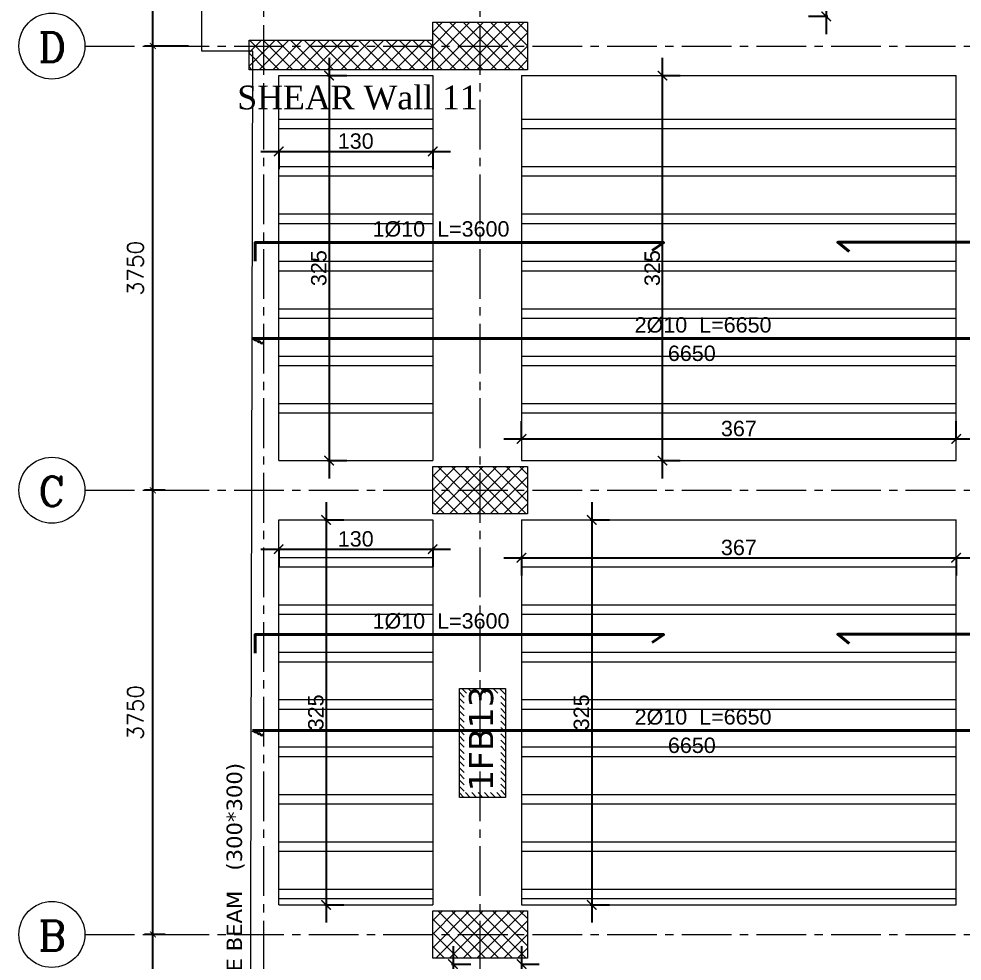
# Model space of a CAD drawing. Header units: inches. Extents: x -26151 to 62940, y -10194 to 246332.
# Drawn here: x 14487 to 15284, y 117429 to 118224 of the extents above; entities that cross this region are included whole.
import ezdxf

# ---------------------------------------------------------------- set-up
doc = ezdxf.new("R2010")
doc.units = ezdxf.units.IN
doc.header["$LTSCALE"] = 0.7
doc.header["$MEASUREMENT"] = 0
for name, pattern in [('ACAD_ISO10W100', [18, 12, -3, 0, -3]), ('CENTER2', [1.125, 0.75, -0.125, 0.125, -0.125]), ('DASHED2', [0.375, 0.25, -0.125])]:
    doc.linetypes.add(name, pattern=pattern)
doc.layers.get('0').update_dxf_attribs({"lineweight": 13})
doc.layers.get('Defpoints').update_dxf_attribs({"lineweight": 5})
for name, color, linetype, lineweight in [('axis', 254, 'ACAD_ISO10W100', 9), ('BEAM', 5, 'Continuous', 0), ('COLUMN', 4, 'Continuous', 20), ('dim', 1, 'Continuous', 25), ('hach', 9, 'Continuous', 9), ('hach 1', 254, 'Continuous', 9), ('hatch', 9, 'Continuous', 9), ('TEXT', 3, 'Continuous', 25), ('top renforcment', 7, 'Continuous', 40)]:
    doc.layers.add(name, color=color, linetype=linetype, lineweight=lineweight)
doc.styles.add('100', font='romans.shx', dxfattribs={"height": 13.5})
doc.styles.add('GENERATED_STYLE_4', font='verdanai.ttf')
doc.styles.add('QW', font='times.ttf', dxfattribs={"height": 15})
doc.styles.add('romanc', font='verdana.ttf', dxfattribs={"height": 250})
doc.styles.get("Standard").update_dxf_attribs({"font": 'arial.ttf', "height": 13})
doc.dimstyles.new('abr100', dxfattribs={"dimtxt": 15, "dimasz": 5, "dimexe": 7, "dimexo": 7, "dimgap": 8, "dimtad": 1, "dimdec": 0, "dimlfac": 10, "dimzin": 4, "dimdsep": 46, "dimtxsty": '100', "dimblk": 'ARCHTICK', "dimcen": 0.09, "dimdle": 7, "dimclrd": 1, "dimclre": 8, "dimclrt": 2, "dimadec": 0, "dimazin": 1, "dimtfac": 1, "dimtdec": 0, "dimtix": 1, "dimtofl": 0, "dimtmove": 0, "dimatfit": 3, "dimldrblk": 'ARCHTICK', "dimfxl": 0, "dimtolj": 1, "dimtzin": 0, "dimlwd": -1, "dimlwe": -1, "dimarcsym": 0})
doc.dimstyles.get("Standard").update_dxf_attribs({"dimtxt": 13, "dimasz": 5, "dimexe": 0.18, "dimexo": 0.0625, "dimgap": 6, "dimtad": 1, "dimdec": 0, "dimlfac": 10, "dimzin": 0, "dimdsep": 46, "dimtxsty": 'Standard', "dimblk": 'ARCHTICK', "dimcen": 0.09, "dimse1": 1, "dimse2": 1, "dimclrd": 1, "dimclre": 7, "dimclrt": 3, "dimadec": 0, "dimazin": 0, "dimtfac": 1, "dimtdec": 0, "dimtix": 1, "dimtofl": 0, "dimtmove": 0, "dimatfit": 3, "dimldrblk": 'ARCHTICK', "dimfxl": 0, "dimtolj": 1, "dimtzin": 0, "dimarcsym": 0})
doc.dimstyles.new('STANDARD$0', dxfattribs={"dimscale": 0, "dimtxt": 50, "dimasz": 8, "dimexe": 15, "dimexo": 0.0625, "dimgap": 2, "dimtad": 1, "dimdec": 0, "dimzin": 0, "dimdsep": 46, "dimtxsty": 'Standard', "dimblk1": 'ARCHTICK', "dimblk2": 'ARCHTICK', "dimsah": 1, "dimcen": 0.09, "dimdle": 15, "dimclrd": 3, "dimclre": 3, "dimclrt": 3, "dimazin": 0, "dimtfac": 1, "dimtdec": 0, "dimtofl": 0, "dimtmove": 1, "dimatfit": 3, "dimldrblk": 'ARCHTICK', "dimfxl": 0, "dimtolj": 1, "dimtzin": 0, "dimarcsym": 0})

# ---------------------------------------------------------------- blocks, each defined once
blk = doc.blocks.new('_ArchTick')
at = {"color": 0, "linetype": 'ByBlock', "lineweight": 0, "const_width": 0.15}
blk.add_lwpolyline([(-0.5, -0.5), (0.5, 0.5)], dxfattribs=at)
blk = doc.blocks.new('*D315')
at = {"layer": 'Defpoints', "color": 0, "transparency": 16777216}
for p in [(14600.33, 117451.08), (14617.63, 117451.08), (14632.69, 116916.08)]:
    blk.add_point(p, dxfattribs=at)
at = {"layer": 'dim', "color": 1, "transparency": 16777216}
blk.add_line((14600.33, 116909.08), (14600.33, 117458.08), dxfattribs=at)
at = {"layer": 'dim', "color": 8, "transparency": 16777216}
for p, q in [((14610.63, 117451.08), (14593.33, 117451.08)), ((14625.69, 116916.08), (14593.33, 116916.08))]:
    blk.add_line(p, q, dxfattribs=at)
at = {"layer": 'dim', "color": 1, "transparency": 16777216, "xscale": 5, "yscale": 5, "zscale": 5}
for p, rotation in [((14600.33, 117451.08), 90), ((14600.33, 116916.08), 270)]:
    blk.add_blockref('_ArchTick', p, dxfattribs=dict(at, rotation=rotation))
at = {"layer": 'dim', "color": 2, "transparency": 16777216, "insert": (14585.58, 117183.58), "char_height": 13.5, "attachment_point": 5, "rotation": 90, "style": '100'}
blk.add_mtext('\\A1;5350', dxfattribs=at)
blk = doc.blocks.new('*D316')
at = {"layer": 'Defpoints', "color": 0, "transparency": 16777216}
for p in [(14600.33, 117826.08), (14617.63, 117826.08), (14617.63, 117451.08)]:
    blk.add_point(p, dxfattribs=at)
at = {"layer": 'dim', "color": 1, "transparency": 16777216}
blk.add_line((14600.33, 117444.08), (14600.33, 117833.08), dxfattribs=at)
at = {"layer": 'dim', "color": 8, "transparency": 16777216}
for p, q in [((14610.63, 117826.08), (14593.33, 117826.08)), ((14610.63, 117451.08), (14593.33, 117451.08))]:
    blk.add_line(p, q, dxfattribs=at)
at = {"layer": 'dim', "color": 1, "transparency": 16777216, "xscale": 5, "yscale": 5, "zscale": 5}
for p, rotation in [((14600.33, 117826.08), 90), ((14600.33, 117451.08), 270)]:
    blk.add_blockref('_ArchTick', p, dxfattribs=dict(at, rotation=rotation))
at = {"layer": 'dim', "color": 2, "transparency": 16777216, "insert": (14585.58, 117638.58), "char_height": 13.5, "attachment_point": 5, "rotation": 90, "style": '100'}
blk.add_mtext('\\A1;3750', dxfattribs=at)
blk = doc.blocks.new('*D317')
at = {"layer": 'Defpoints', "color": 0, "transparency": 16777216}
for p in [(14600.33, 118201.08), (14637.54, 118201.08), (14617.63, 117826.08)]:
    blk.add_point(p, dxfattribs=at)
at = {"layer": 'dim', "color": 1, "transparency": 16777216}
blk.add_line((14600.33, 117819.08), (14600.33, 118208.08), dxfattribs=at)
at = {"layer": 'dim', "color": 8, "transparency": 16777216}
for p, q in [((14630.54, 118201.08), (14593.33, 118201.08)), ((14610.63, 117826.08), (14593.33, 117826.08))]:
    blk.add_line(p, q, dxfattribs=at)
at = {"layer": 'dim', "color": 1, "transparency": 16777216, "xscale": 5, "yscale": 5, "zscale": 5}
for p, rotation in [((14600.33, 118201.08), 90), ((14600.33, 117826.08), 270)]:
    blk.add_blockref('_ArchTick', p, dxfattribs=dict(at, rotation=rotation))
at = {"layer": 'dim', "color": 2, "transparency": 16777216, "insert": (14585.58, 118013.58), "char_height": 13.5, "attachment_point": 5, "rotation": 90, "style": '100'}
blk.add_mtext('\\A1;3750', dxfattribs=at)
blk = doc.blocks.new('*D318')
at = {"layer": 'Defpoints', "color": 0, "transparency": 16777216}
for p in [(14600.33, 118601.08), (14637.54, 118601.08), (14637.54, 118201.08)]:
    blk.add_point(p, dxfattribs=at)
at = {"layer": 'dim', "color": 1, "transparency": 16777216}
blk.add_line((14600.33, 118194.08), (14600.33, 118608.08), dxfattribs=at)
at = {"layer": 'dim', "color": 8, "transparency": 16777216}
for p, q in [((14630.54, 118601.08), (14593.33, 118601.08)), ((14630.54, 118201.08), (14593.33, 118201.08))]:
    blk.add_line(p, q, dxfattribs=at)
at = {"layer": 'dim', "color": 1, "transparency": 16777216, "xscale": 5, "yscale": 5, "zscale": 5}
for p, rotation in [((14600.33, 118601.08), 90), ((14600.33, 118201.08), 270)]:
    blk.add_blockref('_ArchTick', p, dxfattribs=dict(at, rotation=rotation))
at = {"layer": 'dim', "color": 2, "transparency": 16777216, "insert": (14585.58, 118401.08), "char_height": 13.5, "attachment_point": 5, "rotation": 90, "style": '100'}
blk.add_mtext('\\A1;4000', dxfattribs=at)
blk = doc.blocks.new('*D365')
at = {"layer": 'Defpoints', "color": 0, "transparency": 16777216}
for p in [(14684.62, 117928.97, -19467.64), (15349.61, 117928.97, -59863.02), (15349.61, 117928.97)]:
    blk.add_point(p, dxfattribs=at)
at = {"layer": 'TEXT', "color": 3, "transparency": 16777216, "insert": (15055.38, 117941.61), "char_height": 13, "attachment_point": 5}
blk.add_mtext('\\A1;6650', dxfattribs=at)
blk = doc.blocks.new('*D366')
at = {"layer": 'Defpoints', "color": 0, "transparency": 16777216}
for p in [(14684.58, 117954.14), (15349.61, 117954.14, -19467.64), (15349.61, 117952.44)]:
    blk.add_point(p, dxfattribs=at)
at = {"layer": 'TEXT', "color": 3, "transparency": 16777216, "insert": (15064.88, 117965.44), "char_height": 13, "attachment_point": 5}
blk.add_mtext('\\A1;2%%C10  L=6650', dxfattribs=at)
blk = doc.blocks.new('*D372')
at = {"layer": 'Defpoints', "color": 0, "transparency": 16777216}
for p in [(15178.62, 118035.37), (15543.62, 118035.37), (15543.62, 118033.67)]:
    blk.add_point(p, dxfattribs=at)
at = {"layer": 'TEXT', "color": 3, "transparency": 16777216, "insert": (15360, 118046.67), "char_height": 13, "attachment_point": 5}
blk.add_mtext('\\A1;1%%C10 L=3650', dxfattribs=at)
blk = doc.blocks.new('*D375')
at = {"layer": 'Defpoints', "color": 0, "transparency": 16777216}
for p in [(14671.58, 118035.14), (14671.58, 118033.45), (15031.62, 118035.14, 13009.85)]:
    blk.add_point(p, dxfattribs=at)
at = {"layer": 'TEXT', "color": 3, "transparency": 16777216, "insert": (14843.61, 118046.45), "char_height": 13, "attachment_point": 5}
blk.add_mtext('\\A1;1%%C10  L=3600', dxfattribs=at)
blk = doc.blocks.new('*D385')
at = {"layer": 'Defpoints', "color": 0, "transparency": 16777216}
for p in [(14684.62, 117598.06, -19467.64), (15349.61, 117598.06, -59863.02), (15349.61, 117598.06)]:
    blk.add_point(p, dxfattribs=at)
at = {"layer": 'TEXT', "color": 3, "transparency": 16777216, "insert": (15055.38, 117610.7), "char_height": 13, "attachment_point": 5}
blk.add_mtext('\\A1;6650', dxfattribs=at)
blk = doc.blocks.new('*D386')
at = {"layer": 'Defpoints', "color": 0, "transparency": 16777216}
for p in [(14684.58, 117623.22), (15349.61, 117623.22, -19467.64), (15349.61, 117621.53)]:
    blk.add_point(p, dxfattribs=at)
at = {"layer": 'TEXT', "color": 3, "transparency": 16777216, "insert": (15064.88, 117634.53), "char_height": 13, "attachment_point": 5}
blk.add_mtext('\\A1;2%%C10  L=6650', dxfattribs=at)
blk = doc.blocks.new('*D392')
at = {"layer": 'Defpoints', "color": 0, "transparency": 16777216}
for p in [(15178.62, 117704.45), (15543.62, 117704.45), (15543.62, 117702.76)]:
    blk.add_point(p, dxfattribs=at)
at = {"layer": 'TEXT', "color": 3, "transparency": 16777216, "insert": (15360, 117715.76), "char_height": 13, "attachment_point": 5}
blk.add_mtext('\\A1;1%%C10 L=3650', dxfattribs=at)
blk = doc.blocks.new('*D395')
at = {"layer": 'Defpoints', "color": 0, "transparency": 16777216}
for p in [(14671.58, 117704.23), (15031.62, 117704.23, 13009.85), (14671.58, 117702.53)]:
    blk.add_point(p, dxfattribs=at)
at = {"layer": 'TEXT', "color": 3, "transparency": 16777216, "insert": (14843.61, 117715.53), "char_height": 13, "attachment_point": 5}
blk.add_mtext('\\A1;1%%C10  L=3600', dxfattribs=at)
blk = doc.blocks.new('*D2239')
at = {"layer": 'Defpoints', "color": 0, "transparency": 16777216}
for p in [(14911.61, 117426.08), (14911.61, 116941.08), (15278.61, 116941.08)]:
    blk.add_point(p, dxfattribs=at)
at = {"layer": 'hach', "color": 3, "lineweight": -2, "transparency": 16777216}
for p, q in [((14911.61, 117441.08), (14911.61, 116926.08)), ((14911.61, 117426.08), (14926.61, 117426.08)), ((14912.86, 116941.08), (14896.61, 116941.08))]:
    blk.add_line(p, q, dxfattribs=at)
at = {"layer": 'hach', "color": 3, "lineweight": -2, "transparency": 16777216, "xscale": 8, "yscale": 8, "zscale": 8}
for p, rotation in [((14911.61, 117426.08), 90), ((14911.61, 116941.08), 270)]:
    blk.add_blockref('_ArchTick', p, dxfattribs=dict(at, rotation=rotation))
at = {"layer": 'hach', "color": 3, "transparency": 16777216, "insert": (14902.98, 117183.58), "char_height": 13, "attachment_point": 5, "rotation": 90}
blk.add_mtext('\\A1;485', dxfattribs=at)
blk = doc.blocks.new('*D2248')
at = {"layer": 'Defpoints', "color": 0, "transparency": 16777216}
for p in [(14911.61, 118176.08), (15030.66, 118176.08), (14911.61, 117851.08)]:
    blk.add_point(p, dxfattribs=at)
at = {"layer": 'hach', "color": 3, "lineweight": -2, "transparency": 16777216}
for p, q in [((15030.66, 117836.08), (15030.66, 118191.08)), ((15029.41, 118176.08), (15045.66, 118176.08)), ((15029.41, 117851.08), (15045.66, 117851.08))]:
    blk.add_line(p, q, dxfattribs=at)
at = {"layer": 'hach', "color": 3, "lineweight": -2, "transparency": 16777216, "xscale": 8, "yscale": 8, "zscale": 8}
for p, rotation in [((15030.66, 118176.08), 90), ((15030.66, 117851.08), 270)]:
    blk.add_blockref('_ArchTick', p, dxfattribs=dict(at, rotation=rotation))
at = {"layer": 'hach', "color": 3, "transparency": 16777216, "insert": (15022.02, 118013.58), "char_height": 13, "attachment_point": 5, "rotation": 90}
blk.add_mtext('\\A1;325', dxfattribs=at)
blk = doc.blocks.new('*D2250')
at = {"layer": 'Defpoints', "color": 0, "transparency": 16777216}
for p in [(15278.61, 117869.47), (14911.61, 117851.08), (15278.61, 117851.08)]:
    blk.add_point(p, dxfattribs=at)
at = {"layer": 'hach', "color": 3, "lineweight": -2, "transparency": 16777216}
for p, q in [((14911.61, 117868.22), (14911.61, 117884.47)), ((15278.61, 117868.22), (15278.61, 117884.47)), ((14896.61, 117869.47), (15293.61, 117869.47))]:
    blk.add_line(p, q, dxfattribs=at)
at = {"layer": 'hach', "color": 3, "lineweight": -2, "transparency": 16777216, "xscale": 8, "yscale": 8, "zscale": 8, "rotation": 180}
blk.add_blockref('_ArchTick', (14911.61, 117869.47), dxfattribs=at)
at = {"layer": 'hach', "color": 3, "lineweight": -2, "transparency": 16777216, "xscale": 8, "yscale": 8, "zscale": 8}
blk.add_blockref('_ArchTick', (15278.61, 117869.47), dxfattribs=at)
at = {"layer": 'hach', "color": 3, "transparency": 16777216, "insert": (15095.11, 117878.11), "char_height": 13, "attachment_point": 5}
blk.add_mtext('\\A1;367', dxfattribs=at)
blk = doc.blocks.new('*D2251')
at = {"layer": 'Defpoints', "color": 0, "transparency": 16777216}
for p in [(15278.61, 118382.37), (15168.9, 118226.08), (15278.61, 118226.08)]:
    blk.add_point(p, dxfattribs=at)
at = {"layer": 'hach', "color": 3, "lineweight": -2, "transparency": 16777216}
for p, q in [((15168.9, 118397.37), (15168.9, 118211.08)), ((15170.15, 118382.37), (15153.9, 118382.37)), ((15170.15, 118226.08), (15153.9, 118226.08))]:
    blk.add_line(p, q, dxfattribs=at)
at = {"layer": 'hach', "color": 3, "lineweight": -2, "transparency": 16777216, "xscale": 8, "yscale": 8, "zscale": 8}
for p, rotation in [((15168.9, 118382.37), 90), ((15168.9, 118226.08), 270)]:
    blk.add_blockref('_ArchTick', p, dxfattribs=dict(at, rotation=rotation))
at = {"layer": 'hach', "color": 3, "transparency": 16777216, "insert": (15160.26, 118304.23), "char_height": 13, "attachment_point": 5, "rotation": 90}
blk.add_mtext('\\A1;156', dxfattribs=at)
blk = doc.blocks.new('*D2284')
at = {"color": 3, "lineweight": -2, "transparency": 16777216}
for p, q in [((14691.61, 118112.13), (14851.61, 118112.13)), ((14706.61, 118113.38), (14706.61, 118097.13)), ((14836.61, 118113.38), (14836.61, 118097.13))]:
    blk.add_line(p, q, dxfattribs=at)
at = {"layer": 'Defpoints', "color": 0, "transparency": 16777216}
for p in [(14706.61, 118176.08), (14836.61, 118176.08), (14836.61, 118112.13)]:
    blk.add_point(p, dxfattribs=at)
at = {"color": 3, "lineweight": -2, "transparency": 16777216, "xscale": 8, "yscale": 8, "zscale": 8, "rotation": 180}
blk.add_blockref('_ArchTick', (14706.61, 118112.13), dxfattribs=at)
at = {"color": 3, "lineweight": -2, "transparency": 16777216, "xscale": 8, "yscale": 8, "zscale": 8}
blk.add_blockref('_ArchTick', (14836.61, 118112.13), dxfattribs=at)
at = {"color": 3, "transparency": 16777216, "insert": (14771.61, 118120.77), "char_height": 13, "attachment_point": 5}
blk.add_mtext('\\A1;130', dxfattribs=at)
blk = doc.blocks.new('*D2285')
at = {"color": 3, "lineweight": -2, "transparency": 16777216}
for p, q in [((14749.12, 118191.08), (14749.12, 117836.08)), ((14747.87, 118176.08), (14764.12, 118176.08)), ((14747.87, 117851.08), (14764.12, 117851.08))]:
    blk.add_line(p, q, dxfattribs=at)
at = {"layer": 'Defpoints', "color": 0, "transparency": 16777216}
for p in [(14706.61, 118176.08), (14706.61, 117851.08), (14749.12, 117851.08)]:
    blk.add_point(p, dxfattribs=at)
at = {"color": 3, "lineweight": -2, "transparency": 16777216, "xscale": 8, "yscale": 8, "zscale": 8}
for p, rotation in [((14749.12, 118176.08), 90), ((14749.12, 117851.08), 270)]:
    blk.add_blockref('_ArchTick', p, dxfattribs=dict(at, rotation=rotation))
at = {"color": 3, "transparency": 16777216, "insert": (14740.48, 118013.58), "char_height": 13, "attachment_point": 5, "rotation": 90}
blk.add_mtext('\\A1;325', dxfattribs=at)
blk = doc.blocks.new('*D2286')
at = {"color": 3, "lineweight": -2, "transparency": 16777216}
for p, q in [((14691.61, 117776.3), (14851.61, 117776.3)), ((14706.61, 117777.55), (14706.61, 117761.3)), ((14836.61, 117777.55), (14836.61, 117761.3))]:
    blk.add_line(p, q, dxfattribs=at)
at = {"layer": 'Defpoints', "color": 0, "transparency": 16777216}
for p in [(14706.61, 117801.08), (14836.61, 117801.08), (14836.61, 117776.3)]:
    blk.add_point(p, dxfattribs=at)
at = {"color": 3, "lineweight": -2, "transparency": 16777216, "xscale": 8, "yscale": 8, "zscale": 8, "rotation": 180}
blk.add_blockref('_ArchTick', (14706.61, 117776.3), dxfattribs=at)
at = {"color": 3, "lineweight": -2, "transparency": 16777216, "xscale": 8, "yscale": 8, "zscale": 8}
blk.add_blockref('_ArchTick', (14836.61, 117776.3), dxfattribs=at)
at = {"color": 3, "transparency": 16777216, "insert": (14771.61, 117784.94), "char_height": 13, "attachment_point": 5}
blk.add_mtext('\\A1;130', dxfattribs=at)
blk = doc.blocks.new('*D2287')
at = {"color": 3, "lineweight": -2, "transparency": 16777216}
for p, q in [((14746.64, 117816.08), (14746.64, 117461.08)), ((14745.39, 117801.08), (14761.64, 117801.08)), ((14745.39, 117476.08), (14761.64, 117476.08))]:
    blk.add_line(p, q, dxfattribs=at)
at = {"layer": 'Defpoints', "color": 0, "transparency": 16777216}
for p in [(14706.61, 117801.08), (14706.61, 117476.08), (14746.64, 117476.08)]:
    blk.add_point(p, dxfattribs=at)
at = {"color": 3, "lineweight": -2, "transparency": 16777216, "xscale": 8, "yscale": 8, "zscale": 8}
for p, rotation in [((14746.64, 117801.08), 90), ((14746.64, 117476.08), 270)]:
    blk.add_blockref('_ArchTick', p, dxfattribs=dict(at, rotation=rotation))
at = {"color": 3, "transparency": 16777216, "insert": (14738, 117638.58), "char_height": 13, "attachment_point": 5, "rotation": 90}
blk.add_mtext('\\A1;325', dxfattribs=at)
blk = doc.blocks.new('*D2288')
at = {"color": 3, "lineweight": -2, "transparency": 16777216}
for p, q in [((14853.78, 117441.08), (14853.78, 116926.08)), ((14852.53, 117426.08), (14868.78, 117426.08)), ((14852.53, 116941.08), (14868.78, 116941.08))]:
    blk.add_line(p, q, dxfattribs=at)
at = {"layer": 'Defpoints', "color": 0, "transparency": 16777216}
for p in [(14706.61, 117426.08), (14836.61, 116941.08), (14853.78, 116941.08)]:
    blk.add_point(p, dxfattribs=at)
at = {"color": 3, "lineweight": -2, "transparency": 16777216, "xscale": 8, "yscale": 8, "zscale": 8}
for p, rotation in [((14853.78, 117426.08), 90), ((14853.78, 116941.08), 270)]:
    blk.add_blockref('_ArchTick', p, dxfattribs=dict(at, rotation=rotation))
at = {"color": 3, "transparency": 16777216, "insert": (14845.14, 117183.58), "char_height": 13, "attachment_point": 5, "rotation": 90}
blk.add_mtext('\\A1;485', dxfattribs=at)
blk = doc.blocks.new('*D2324')
at = {"color": 3, "lineweight": -2, "transparency": 16777216}
for p, q in [((14896.61, 117769.08), (15293.61, 117769.08)), ((14911.61, 117770.33), (14911.61, 117754.08)), ((15278.61, 117770.33), (15278.61, 117754.08))]:
    blk.add_line(p, q, dxfattribs=at)
at = {"layer": 'Defpoints', "color": 0, "transparency": 16777216}
for p in [(14911.61, 117801.08), (15278.61, 117801.08), (15278.61, 117769.08)]:
    blk.add_point(p, dxfattribs=at)
at = {"color": 3, "lineweight": -2, "transparency": 16777216, "xscale": 8, "yscale": 8, "zscale": 8, "rotation": 180}
blk.add_blockref('_ArchTick', (14911.61, 117769.08), dxfattribs=at)
at = {"color": 3, "lineweight": -2, "transparency": 16777216, "xscale": 8, "yscale": 8, "zscale": 8}
blk.add_blockref('_ArchTick', (15278.61, 117769.08), dxfattribs=at)
at = {"color": 3, "transparency": 16777216, "insert": (15095.11, 117777.72), "char_height": 13, "attachment_point": 5}
blk.add_mtext('\\A1;367', dxfattribs=at)
blk = doc.blocks.new('*D2325')
at = {"color": 3, "lineweight": -2, "transparency": 16777216}
for p, q in [((14970.86, 117816.08), (14970.86, 117461.08)), ((14969.61, 117801.08), (14985.86, 117801.08)), ((14969.61, 117476.08), (14985.86, 117476.08))]:
    blk.add_line(p, q, dxfattribs=at)
at = {"layer": 'Defpoints', "color": 0, "transparency": 16777216}
for p in [(14911.61, 117801.08), (14911.61, 117476.08), (14970.86, 117476.08)]:
    blk.add_point(p, dxfattribs=at)
at = {"color": 3, "lineweight": -2, "transparency": 16777216, "xscale": 8, "yscale": 8, "zscale": 8}
for p, rotation in [((14970.86, 117801.08), 90), ((14970.86, 117476.08), 270)]:
    blk.add_blockref('_ArchTick', p, dxfattribs=dict(at, rotation=rotation))
at = {"color": 3, "transparency": 16777216, "insert": (14962.21, 117638.58), "char_height": 13, "attachment_point": 5, "rotation": 90}
blk.add_mtext('\\A1;325', dxfattribs=at)

msp = doc.modelspace()

# ---------------------------------------------------------------- hatches: boundary and pattern name
at = {"layer": 'hach 1', "linetype": 'ByBlock'}
h = msp.add_hatch(dxfattribs=at)
h.set_pattern_fill('ANSI31', color=256, scale=30, angle=90, style=0)
h.set_pattern_definition([(135, (134537.3443, 130024.238), (-2.65165043, -2.65165043), [])])
h.paths.add_polyline_path([(14859.18, 117658.79), (14859.18, 117566.84), (14898.18, 117566.84), (14898.18, 117658.79)])
h.paths.add_polyline_path([(14863.18, 117654.79), (14894.18, 117654.79), (14894.18, 117570.84), (14863.18, 117570.84)], flags=16)
at = {"layer": 'hatch', "ltscale": 0.5}
h = msp.add_hatch(dxfattribs=at)
h.set_pattern_fill('NET', color=256, scale=65, angle=45, style=0)
h.set_pattern_definition([(45, (-381907.079, -128534.149), (-5.7452426, 5.7452426), []), (135, (-381907.079, -128534.149), (-5.7452426, -5.7452426), [])])
h.paths.add_polyline_path([(14836.61, 118221.08), (14916.61, 118221.08), (14916.61, 118181.08), (14836.61, 118181.08)])
h = msp.add_hatch(dxfattribs=at)
h.set_pattern_fill('NET', color=256, scale=65, angle=45, style=0)
h.set_pattern_definition([(45, (-381907.079, -128534.149), (-5.7452426, 5.7452426), []), (135, (-381907.079, -128534.149), (-5.7452426, -5.7452426), [])])
edge = h.paths.add_edge_path()
edge.add_line((14836.61, 118181.08), (14681.61, 118181.08))
edge.add_line((14681.61, 118181.08), (14681.61, 118206.08))
edge.add_line((14681.61, 118206.08), (14836.61, 118206.08))
h = msp.add_hatch(dxfattribs=at)
h.set_pattern_fill('NET', color=256, scale=65, angle=45, style=0)
h.set_pattern_definition([(45, (-447683.579, -142587.6286), (-5.7452426, 5.7452426), []), (135, (-447683.579, -142587.6286), (-5.7452426, -5.7452426), [])])
h.paths.add_polyline_path([(14836.61, 117846.08), (14916.61, 117846.08), (14916.61, 117806.08), (14836.61, 117806.08)])
h = msp.add_hatch(dxfattribs=at)
h.set_pattern_fill('NET', color=256, scale=65, angle=45, style=0)
h.set_pattern_definition([(45, (-447683.579, -142962.6286), (-5.7452426, 5.7452426), []), (135, (-447683.579, -142962.6286), (-5.7452426, -5.7452426), [])])
h.paths.add_polyline_path([(14836.61, 117471.08), (14916.61, 117471.08), (14916.61, 117431.08), (14836.61, 117431.08)])

# ---------------------------------------------------------------- linework, layer by layer
at = {"lineweight": 20}
for centre in [(14515.06, 118201.08), (14515.06, 117826.08), (14515.06, 117451.08)]:
    msp.add_ellipse(centre, major_axis=(-0.02, 27.86), ratio=1, start_param=4.711847, end_param=10.995032, dxfattribs=at)
at = {"layer": 'axis', "linetype": 'CENTER2', "ltscale": 80}
for p, q in [((14694.11, 116601.69), (14694.11, 119991.98)), ((14876.61, 116601.69), (14876.61, 119991.98)), ((14542.92, 118201.08), (16724.22, 118201.08)), ((14542.92, 117826.08), (16724.22, 117826.08)), ((14542.92, 117451.08), (16724.22, 117451.08))]:
    msp.add_line(p, q, dxfattribs=at)
at = {"layer": 'BEAM', "linetype": 'Continuous'}
for p, q in [((14706.61, 117851.08), (14706.61, 118176.08)), ((14706.61, 118176.08), (14836.61, 118176.08)), ((14836.61, 118176.08), (14836.61, 117851.08)), ((14911.61, 118176.08), (14911.61, 117851.08)), ((14911.61, 118176.08), (15278.61, 118176.08)), ((15278.61, 117851.08), (15278.61, 118176.08)), ((14706.61, 117851.08), (14836.61, 117851.08)), ((14911.61, 117851.08), (15278.61, 117851.08)), ((14706.61, 117801.08), (14836.61, 117801.08)), ((14706.61, 117476.08), (14706.61, 117801.08)), ((14836.61, 117801.08), (14836.61, 117476.08)), ((14911.61, 117801.08), (15278.61, 117801.08)), ((14911.61, 117801.08), (14911.61, 117476.08)), ((15278.61, 117476.08), (15278.61, 117801.08)), ((14706.61, 117476.08), (14836.61, 117476.08)), ((14911.61, 117476.08), (15278.61, 117476.08))]:
    msp.add_line(p, q, dxfattribs=at)
msp.add_lwpolyline([(16545.38, 118672.71), (16545.38, 117953.78), (16571.11, 117331.75), (16595.01, 117330.93), (16638.29, 116895.76), (16551.44, 116895.76), (16551.44, 116774.7), (16430.38, 116774.7), (16430.38, 116645.76), (16089.74, 116678.77), (16089.74, 116698.14), (15649.74, 116725.91), (15209.74, 116698.05), (15211.59, 116678.98), (14869.1, 116645.76), (14869.1, 116774.7), (14748.04, 116774.7), (14748.04, 116895.76), (14661.2, 116895.85), (14682.15, 117106.5), (14684.67, 118196.64), (14641.67, 118196.64), (14641.67, 118616.34)], dxfattribs=at)
at = {"layer": 'COLUMN'}
for points in [[(14836.61, 118221.08), (14916.61, 118221.08), (14916.61, 118181.08), (14836.61, 118181.08)], [(14836.61, 118221.08), (14916.61, 118221.08), (14916.61, 118181.08), (14836.61, 118181.08)], [(14836.61, 117846.08), (14916.61, 117846.08), (14916.61, 117806.08), (14836.61, 117806.08)], [(14836.61, 117471.08), (14916.61, 117471.08), (14916.61, 117431.08), (14836.61, 117431.08)]]:
    msp.add_lwpolyline(points, close=True, dxfattribs=at)
msp.add_lwpolyline([(14836.61, 118181.08), (14681.61, 118181.08), (14681.61, 118206.08), (14836.61, 118206.08)], dxfattribs=at)
at = {"layer": 'hach', "linetype": 'ByBlock'}
for p, q in [((14836.61, 118139.08), (14706.61, 118139.08)), ((15278.61, 118139.08), (14911.61, 118139.08)), ((14836.61, 118131.08), (14706.61, 118131.08)), ((15278.61, 118131.08), (14911.61, 118131.08)), ((14836.61, 118099.08), (14706.61, 118099.08)), ((15278.61, 118099.08), (14911.61, 118099.08)), ((14836.61, 118091.08), (14706.61, 118091.08)), ((15278.61, 118091.08), (14911.61, 118091.08)), ((14836.61, 118059.08), (14706.61, 118059.08)), ((15278.61, 118059.08), (14911.61, 118059.08)), ((14836.61, 118051.08), (14706.61, 118051.08)), ((15278.61, 118051.08), (14911.61, 118051.08)), ((14836.61, 118019.08), (14706.61, 118019.08)), ((15278.61, 118019.08), (14911.61, 118019.08)), ((14836.61, 118011.08), (14706.61, 118011.08)), ((15278.61, 118011.08), (14911.61, 118011.08)), ((14836.61, 117979.08), (14706.61, 117979.08)), ((15278.61, 117979.08), (14911.61, 117979.08)), ((14836.61, 117971.08), (14706.61, 117971.08)), ((15278.61, 117971.08), (14911.61, 117971.08)), ((14836.61, 117939.08), (14706.61, 117939.08)), ((15278.61, 117939.08), (14911.61, 117939.08)), ((14836.61, 117931.08), (14706.61, 117931.08)), ((15278.61, 117931.08), (14911.61, 117931.08)), ((14836.61, 117899.08), (14706.61, 117899.08)), ((15278.61, 117899.08), (14911.61, 117899.08)), ((14836.61, 117891.08), (14706.61, 117891.08)), ((15278.61, 117891.08), (14911.61, 117891.08)), ((14836.61, 117769.08), (14706.61, 117769.08)), ((15278.61, 117769.08), (14911.61, 117769.08)), ((14836.61, 117761.08), (14706.61, 117761.08)), ((15278.61, 117761.08), (14911.61, 117761.08)), ((14836.61, 117729.08), (14706.61, 117729.08)), ((15278.61, 117729.08), (14911.61, 117729.08)), ((14836.61, 117721.08), (14706.61, 117721.08)), ((15278.61, 117721.08), (14911.61, 117721.08)), ((14836.61, 117689.08), (14706.61, 117689.08)), ((15278.61, 117689.08), (14911.61, 117689.08)), ((14836.61, 117681.08), (14706.61, 117681.08)), ((15278.61, 117681.08), (14911.61, 117681.08)), ((14836.61, 117649.08), (14706.61, 117649.08)), ((15278.61, 117649.08), (14911.61, 117649.08)), ((14836.61, 117641.08), (14706.61, 117641.08)), ((15278.61, 117641.08), (14911.61, 117641.08)), ((14836.61, 117609.08), (14706.61, 117609.08)), ((15278.61, 117609.08), (14911.61, 117609.08)), ((14836.61, 117601.08), (14706.61, 117601.08)), ((15278.61, 117601.08), (14911.61, 117601.08)), ((14836.61, 117569.08), (14706.61, 117569.08)), ((15278.61, 117569.08), (14911.61, 117569.08)), ((14836.61, 117561.08), (14706.61, 117561.08)), ((15278.61, 117561.08), (14911.61, 117561.08)), ((14836.61, 117529.08), (14706.61, 117529.08)), ((15278.61, 117529.08), (14911.61, 117529.08)), ((14836.61, 117521.08), (14706.61, 117521.08)), ((15278.61, 117521.08), (14911.61, 117521.08)), ((14836.61, 117489.08), (14706.61, 117489.08)), ((15278.61, 117489.08), (14911.61, 117489.08)), ((14836.61, 117481.08), (14706.61, 117481.08)), ((15278.61, 117481.08), (14911.61, 117481.08))]:
    msp.add_line(p, q, dxfattribs=at)
at = {"layer": 'hach 1', "linetype": 'ByBlock'}
msp.add_lwpolyline([(14859.18, 117566.84), (14859.18, 117658.79), (14898.18, 117658.79), (14898.18, 117566.84)], close=True, dxfattribs=at)
at = {"layer": 'top renforcment', "color": 3, "elevation": -13009.85}
for points in [[(15021.87, 118028.38), (15031.62, 118035.18), (14686.58, 118035.17), (14686.58, 118019.38)], [(15188.36, 118027.53), (15178.62, 118035.4), (15543.62, 118035.4), (15533.87, 118026.52)], [(15021.87, 117697.46), (15031.62, 117704.26), (14686.58, 117704.26), (14686.58, 117688.47)], [(15188.36, 117696.62), (15178.62, 117704.48), (15543.62, 117704.48), (15533.87, 117695.6)]]:
    msp.add_lwpolyline(points, dxfattribs=at)
at = {"layer": 'top renforcment', "color": 4, "linetype": 'DASHED2', "ltscale": 2, "elevation": -5909.18}
for points in [[(14694.33, 117949.36), (14684.58, 117954.17), (15349.61, 117954.17), (15339.87, 117948.35)], [(14694.33, 117618.45), (14684.58, 117623.25), (15349.61, 117623.26), (15339.87, 117617.44)]]:
    msp.add_lwpolyline(points, dxfattribs=at)

# ---------------------------------------------------------------- texts
at = {"layer": 'TEXT', "color": 7, "style": 'QW'}
msp.add_text('SHEAR Wall 11', height=20, dxfattribs=at).set_placement((14671.61, 118147.66))
at = {"layer": 'TEXT', "color": 2, "style": 'romanc'}
for s, height, p in [('1FB13', 20.4, (14887.61, 117572.04)), ('EDGE BEAM   (300*300)', 13, (14675.58, 117381.14))]:
    msp.add_text(s, height=height, rotation=90, dxfattribs=at).set_placement(p)
at = {"layer": 'TEXT', "char_height": 25, "attachment_point": 1, "style": 'GENERATED_STYLE_4'}
for s, insert in [('{\\Fromanc|c0;D}', (14503.6, 118212.59)), ('{\\Fromanc|c0;C}', (14503.6, 117837.59)), ('{\\Fromanc|c0;B}', (14503.6, 117462.59))]:
    msp.add_mtext(s, dxfattribs=dict(at, insert=insert))

# ---------------------------------------------------------------- dimensions: what is measured, and where the dimension line sits
at = {"color": 5}
for base, p1, p2, picture, middle in [((14749.12, 117851.08), (14706.61, 118176.08), (14706.61, 117851.08), '*D2285', (14740.48, 118013.58)), ((14746.64, 117476.08), (14706.61, 117801.08), (14706.61, 117476.08), '*D2287', (14738, 117638.58)), ((14970.86, 117476.08), (14911.61, 117801.08), (14911.61, 117476.08), '*D2325', (14962.21, 117638.58)), ((14853.78, 116941.08), (14706.61, 117426.08), (14836.61, 116941.08), '*D2288', (14845.14, 117183.58))]:
    dim = msp.add_linear_dim(base=base, p1=p1, p2=p2, angle=90, dimstyle='STANDARD$0', override={"dimscale": 1, "dimfxl": 1.25}, dxfattribs=at)
    dim.commit()
    dim.dimension.update_dxf_attribs({"geometry": picture, "text_midpoint": middle})
for base, p1, p2, picture, middle in [((14836.61, 118112.13), (14706.61, 118176.08), (14836.61, 118176.08), '*D2284', (14771.61, 118120.77)), ((14836.61, 117776.3), (14706.61, 117801.08), (14836.61, 117801.08), '*D2286', (14771.61, 117784.94)), ((15278.61, 117769.08), (14911.61, 117801.08), (15278.61, 117801.08), '*D2324', (15095.11, 117777.72))]:
    dim = msp.add_linear_dim(base=base, p1=p1, p2=p2, dimstyle='STANDARD$0', override={"dimscale": 1, "dimfxl": 1.25}, dxfattribs=at)
    dim.commit()
    dim.dimension.update_dxf_attribs({"geometry": picture, "text_midpoint": middle})
at = {"layer": 'dim'}
for base, p1, p2, picture, middle in [((14600.33, 118601.08), (14637.54, 118201.08), (14637.54, 118601.08), '*D318', (14585.58, 118401.08)), ((14600.33, 118201.08), (14617.63, 117826.08), (14637.54, 118201.08), '*D317', (14585.58, 118013.58)), ((14600.33, 117826.08), (14617.63, 117451.08), (14617.63, 117826.08), '*D316', (14585.58, 117638.58)), ((14600.33, 117451.08), (14632.69, 116916.08), (14617.63, 117451.08), '*D315', (14585.58, 117183.58))]:
    dim = msp.add_linear_dim(base=base, p1=p1, p2=p2, angle=90, dimstyle='abr100', dxfattribs=at)
    dim.commit()
    dim.dimension.update_dxf_attribs({"geometry": picture, "text_midpoint": middle})
at = {"layer": 'hach', "color": 5}
for base, p1, p2, picture, middle in [((15168.9, 118226.08), (15278.61, 118382.37), (15278.61, 118226.08), '*D2251', (15160.26, 118304.23)), ((15030.66, 118176.08), (14911.61, 117851.08), (14911.61, 118176.08), '*D2248', (15022.02, 118013.58)), ((14911.61, 116941.08), (14911.61, 117426.08), (15278.61, 116941.08), '*D2239', (14902.98, 117183.58))]:
    dim = msp.add_linear_dim(base=base, p1=p1, p2=p2, angle=90, dimstyle='STANDARD$0', override={"dimscale": 1, "dimfxl": 1.25}, dxfattribs=at)
    dim.commit()
    dim.dimension.update_dxf_attribs({"geometry": picture, "text_midpoint": middle})
dim = msp.add_linear_dim(base=(15278.61, 117869.47), p1=(14911.61, 117851.08), p2=(15278.61, 117851.08), dimstyle='STANDARD$0', override={"dimscale": 1, "dimfxl": 1.25}, dxfattribs=at)
dim.commit()
dim.dimension.update_dxf_attribs({"geometry": '*D2250', "text_midpoint": (15095.11, 117878.11)})
at = {"layer": 'TEXT'}
for base, p1, p2, picture, middle in [((14671.58, 118033.45), (15031.62, 118035.14, 13009.85), (14671.58, 118035.14), '*D375', (14843.61, 118033.45)), ((14671.58, 117702.53), (15031.62, 117704.23, 13009.85), (14671.58, 117704.23), '*D395', (14843.61, 117702.53))]:
    dim = msp.add_linear_dim(base=base, p1=p1, p2=p2, angle=180, text='1%%C10  L=<>', dimstyle='Standard', override={"dimsd1": 1, "dimsd2": 1, "dimfxl": 0.1, "dimfxlon": 1}, dxfattribs=at)
    dim.commit()
    dim.dimension.update_dxf_attribs({"geometry": picture, "text_midpoint": middle, "dimtype": 160})
for base, p1, p2, text, picture, middle in [((15543.62, 118033.67), (15178.62, 118035.37), (15543.62, 118035.37), '1%%C10 L=<>', '*D372', (15360, 118033.67)), ((15349.61, 117952.44, 7100.68), (14684.58, 117954.14, 7100.68), (15349.61, 117954.14, -12366.96), '2%%C10  L=<>', '*D366', (15064.88, 117952.44, 7100.68)), ((15543.62, 117702.76), (15178.62, 117704.45), (15543.62, 117704.45), '1%%C10 L=<>', '*D392', (15360, 117702.76)), ((15349.61, 117621.53, 7100.68), (14684.58, 117623.22, 7100.68), (15349.61, 117623.22, -12366.96), '2%%C10  L=<>', '*D386', (15064.88, 117621.53, 7100.68))]:
    dim = msp.add_linear_dim(base=base, p1=p1, p2=p2, text=text, dimstyle='Standard', override={"dimsd1": 1, "dimsd2": 1, "dimfxl": 0.1, "dimfxlon": 1}, dxfattribs=at)
    dim.commit()
    dim.dimension.update_dxf_attribs({"geometry": picture, "text_midpoint": middle, "dimtype": 160})
for base, p1, p2, picture, middle in [((15349.61, 117928.97, 19467.64), (14684.62, 117928.97), (15349.61, 117928.97, -40395.38), '*D365', (15055.38, 117928.97, 19467.64)), ((15349.61, 117598.06, 19467.64), (14684.62, 117598.06), (15349.61, 117598.06, -40395.38), '*D385', (15055.38, 117598.06, 19467.64))]:
    dim = msp.add_linear_dim(base=base, p1=p1, p2=p2, angle=360, dimstyle='Standard', override={"dimsd1": 1, "dimsd2": 1, "dimfxl": 0.1, "dimfxlon": 1}, dxfattribs=at)
    dim.commit()
    dim.dimension.update_dxf_attribs({"geometry": picture, "text_midpoint": middle, "dimtype": 161})

doc.saveas('drawing.dxf')
